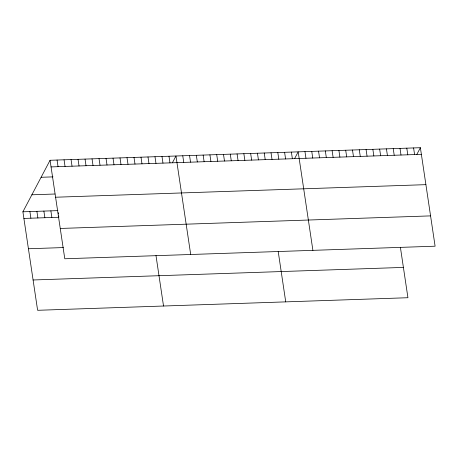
<?xml version="1.0" encoding="UTF-8"?>
<svg xmlns="http://www.w3.org/2000/svg" width="458" height="458" viewBox="0 0 458 458"><rect width="100%" height="100%" fill="white"/><g stroke="black" fill="none" stroke-linecap="round" stroke-linejoin="round"><path stroke-width="0.69" d="M400.395 247.286L407.935 297.723L37.619 310.295L22.9 211.802L50.065 160.277L420.381 147.705L435.1 246.198L64.784 258.77L50.065 160.277M172.385 162.802L175.969 156.001L190.694 254.493M294.591 158.651L298.175 151.85L312.894 250.349M416.797 154.506L420.381 147.705M51.056 166.912L421.371 154.34M41.1 177.28L52.991 176.874M31.865 194.799L54.949 194.015M55.584 197.226L425.9 184.654M22.9 211.802L57.874 210.617M23.89 218.437L58.864 217.252L58.67 215.924M60.256 228.456L430.572 215.884M28.425 248.751L63.399 247.566M33.09 279.981L403.406 267.409M413.591 147.934L414.582 154.569M406.801 148.163L407.792 154.798M400.011 148.392L401.002 155.027M393.222 148.627L394.218 155.262M386.432 148.856L387.428 155.491M379.648 149.085L380.638 155.72M372.858 149.319L373.848 155.949M366.068 149.548L367.058 156.184M359.278 149.777L360.269 156.413M352.488 150.006L353.479 156.642M345.698 150.241L346.689 156.876M338.909 150.47L339.905 157.105M332.119 150.699L333.115 157.334M325.335 150.928L326.325 157.563M318.545 151.163L319.535 157.798M311.755 151.392L312.745 158.027M304.965 151.621L305.955 158.256M291.385 152.085L292.376 158.72M284.595 152.314L285.592 158.949M277.806 152.543L278.802 159.178M271.022 152.772L272.012 159.407M264.232 153.006L265.222 159.642M278.195 251.431L285.729 301.874M257.442 153.235L258.432 159.871M250.652 153.464L251.642 160.1M243.862 153.693L244.853 160.329M237.072 153.928L238.063 160.563M230.282 154.157L231.279 160.792M223.493 154.386L224.489 161.021M216.708 154.621L217.699 161.256M209.919 154.85L210.909 161.485M203.129 155.079L204.119 161.714M196.339 155.308L197.329 161.943M189.549 155.543L190.539 162.178M182.759 155.772L183.75 162.407M168.979 156.241L169.97 162.876M161.983 156.476L162.974 163.111M154.987 156.716L155.978 163.351M147.991 156.951L148.982 163.586M155.989 255.581L163.529 306.024M140.995 157.191L141.991 163.827M133.999 157.426L134.996 164.061M127.009 157.661L128 164.296M120.013 157.901L121.004 164.536M113.017 158.136L114.008 164.771M106.021 158.376L107.012 165.012M99.025 158.611L100.021 165.246M92.035 158.852L93.026 165.487M85.039 159.086L86.03 165.722M78.043 159.327L79.034 165.962M71.047 159.561L72.038 166.197M64.051 159.802L65.047 166.437M57.061 160.037L58.052 166.672M58.172 212.604L58.372 213.932M50.878 210.852L51.868 217.487M43.882 211.092L44.878 217.727M36.892 211.327L37.882 217.962M29.896 211.567L30.886 218.203"/></g></svg>
